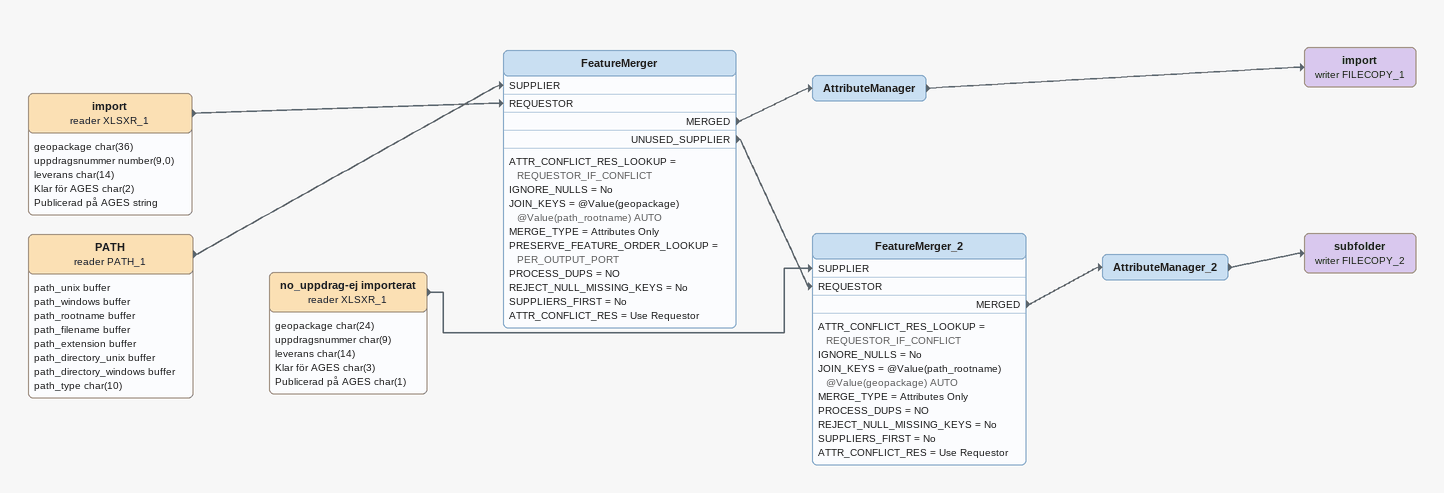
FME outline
import (reader XLSXR_1)
    attributes: geopackage char(36), uppdragsnummer number(9,0), leverans char(14), Klar för AGES char(2), Publicerad på AGES string
    -> FeatureMerger [REQUESTOR]
PATH (reader PATH_1)
    attributes: path_unix buffer, path_windows buffer, path_rootname buffer, path_filename buffer, path_extension buffer, path_directory_unix buffer, path_directory_windows buffer, path_type char(10)
    -> FeatureMerger [SUPPLIER]
FeatureMerger
    ATTR_CONFLICT_RES_LOOKUP = REQUESTOR_IF_CONFLICT
    IGNORE_NULLS = No
    JOIN_KEYS = @Value(geopackage) @Value(path_rootname) AUTO
    MERGE_TYPE = Attributes Only
    PRESERVE_FEATURE_ORDER_LOOKUP = PER_OUTPUT_PORT
    PROCESS_DUPS = NO
    REJECT_NULL_MISSING_KEYS = No
    SUPPLIERS_FIRST = No
    ATTR_CONFLICT_RES = Use Requestor
    MERGED -> AttributeManager
    UNUSED_SUPPLIER -> FeatureMerger_2 [REQUESTOR]
AttributeManager
    -> import (writer FILECOPY_1)
import (writer FILECOPY_1)
no_uppdrag-ej importerat (reader XLSXR_1)
    attributes: geopackage char(24), uppdragsnummer char(9), leverans char(14), Klar för AGES char(3), Publicerad på AGES char(1)
    -> FeatureMerger_2 [SUPPLIER]
FeatureMerger_2
    ATTR_CONFLICT_RES_LOOKUP = REQUESTOR_IF_CONFLICT
    IGNORE_NULLS = No
    JOIN_KEYS = @Value(path_rootname) @Value(geopackage) AUTO
    MERGE_TYPE = Attributes Only
    PROCESS_DUPS = NO
    REJECT_NULL_MISSING_KEYS = No
    SUPPLIERS_FIRST = No
    ATTR_CONFLICT_RES = Use Requestor
    MERGED -> AttributeManager_2
AttributeManager_2
    -> subfolder (writer FILECOPY_2)
subfolder (writer FILECOPY_2)
